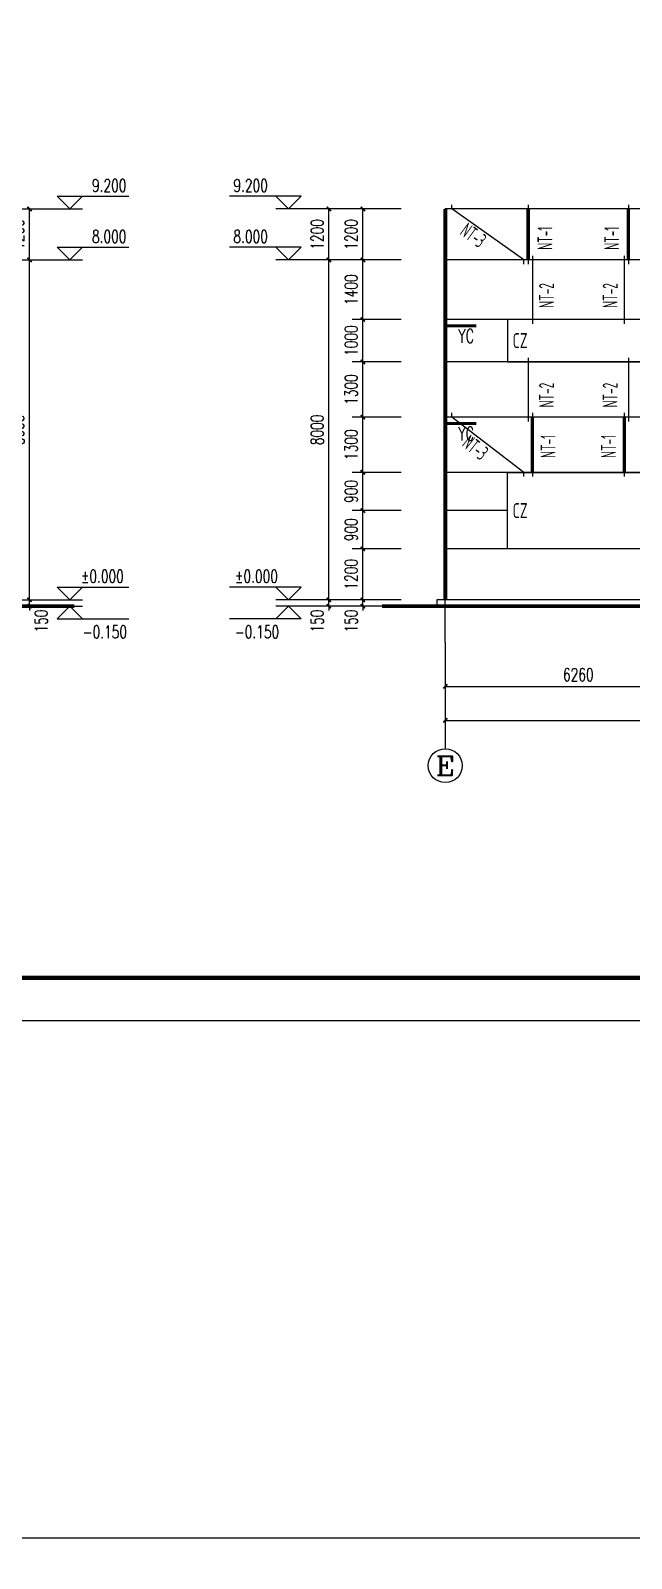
# Model space of a CAD drawing. Extents: x -17471 to 313636, y -71590 to 757901.
# Drawn here: x 224024 to 238164, y 471065 to 507032 of the extents above; entities that cross this region are included whole.
import ezdxf
from ezdxf.enums import TextEntityAlignment as Align

# ---------------------------------------------------------------- set-up
doc = ezdxf.new("R2010")
doc.units = 0
doc.header["$LTSCALE"] = 1000
doc.header["$MEASUREMENT"] = 0
for name, color, linetype in [('3T_WOOD', 21, 'Continuous'), ('AXIS', 3, 'Continuous'), ('AXIS_TEXT', 7, 'Continuous'), ('DIM_ELEV', 3, 'Continuous'), ('DOTE', 1, 'Continuous'), ('PUB_DIM', 3, 'Continuous'), ('PUB_TEXT', 7, 'Continuous'), ('PUB_TITLE', 4, 'Continuous'), ('WALL', 9, 'Continuous')]:
    doc.layers.add(name, color=color, linetype=linetype)
doc.styles.add('_SIMPLEX', font='sysz.shx', dxfattribs={"width": 0.8, "bigfont": 'syfs.shx'})
doc.styles.add('_TCH_AXIS', font='COMPLEX', dxfattribs={"bigfont": 'GBCBIG'})
doc.styles.add('_TCH_DIM', font='SIMPLEX', dxfattribs={"bigfont": 'GBCBIG'})
doc.styles.add('_TCH_DIM_T3', font='SIMPLEX', dxfattribs={"width": 0.705882, "bigfont": 'GBCBIG'})
doc.styles.add('COMPLEX', font='COMPLEX')
doc.styles.add('TSSD_REIN', font='Tssdeng.shx', dxfattribs={"width": 0.7, "bigfont": 'hztxt.shx'})
doc.dimstyles.new('_TCH_ARCH&&100', dxfattribs={"dimtxt": 297.5, "dimasz": 100, "dimexe": 250, "dimexo": 300, "dimgap": 126.25, "dimtad": 1, "dimdec": 0, "dimzin": 0, "dimdsep": 46, "dimtxsty": '_TCH_DIM_T3', "dimblk": 'ARCHTICK', "dimcen": 0.09, "dimclrt": 7, "dimazin": 2, "dimtfac": 1, "dimtdec": 0, "dimtix": 1, "dimtmove": 2, "dimatfit": 3, "dimfxl": 0, "dimtolj": 1, "dimtzin": 0, "dimarcsym": 0})

# ---------------------------------------------------------------- blocks, each defined once
blk = doc.blocks.new('_ArchTick')
at = {"color": 0, "linetype": 'ByBlock', "const_width": 0.4}
blk.add_lwpolyline([(-0.5, -0.5), (0.5, 0.5)], dxfattribs=at)
blk = doc.blocks.new('*D1541')
at = {"layer": 'AXIS', "color": 0, "lineweight": -2, "transparency": 16777216}
for p, q in [((233784, 492332), (233784, 491344)), ((240044, 492332), (240044, 491344)), ((233784, 491594), (240044, 491594))]:
    blk.add_line(p, q, dxfattribs=at)
at = {"layer": 'Defpoints', "color": 0, "transparency": 16777216}
for p in [(233784, 492632), (240044, 492632), (240044, 491594)]:
    blk.add_point(p, dxfattribs=at)
at = {"layer": 'AXIS', "color": 0, "lineweight": -2, "transparency": 16777216, "xscale": 100, "yscale": 100, "zscale": 100, "rotation": 180}
blk.add_blockref('_ArchTick', (233784, 491594), dxfattribs=at)
at = {"layer": 'AXIS', "color": 0, "lineweight": -2, "transparency": 16777216, "xscale": 100, "yscale": 100, "zscale": 100}
blk.add_blockref('_ArchTick', (240044, 491594), dxfattribs=at)
at = {"layer": 'AXIS', "color": 7, "transparency": 16777216, "insert": (236914, 491869), "char_height": 297.5, "attachment_point": 5, "style": '_TCH_DIM_T3'}
blk.add_mtext('\\A1;6260', dxfattribs=at)
blk = doc.blocks.new('*D1542')
at = {"layer": 'Defpoints', "color": 0, "transparency": 16777216}
for p in [(231844, 493632), (233044, 493632), (233044, 493482)]:
    blk.add_point(p, dxfattribs=at)
at = {"layer": 'PUB_DIM', "color": 0, "lineweight": -2, "transparency": 16777216}
for p, q in [((232744, 493632), (231594, 493632)), ((232744, 493482), (231594, 493482)), ((231844, 493632), (231844, 493732)), ((231844, 493482), (231844, 493632)), ((231844, 493482), (231844, 493382))]:
    blk.add_line(p, q, dxfattribs=at)
at = {"layer": 'PUB_DIM', "color": 0, "lineweight": -2, "transparency": 16777216, "xscale": 100, "yscale": 100, "zscale": 100}
for p, rotation in [((231844, 493632), 270), ((231844, 493482), 90)]:
    blk.add_blockref('_ArchTick', p, dxfattribs=dict(at, rotation=rotation))
at = {"layer": 'PUB_DIM', "color": 7, "transparency": 16777216, "insert": (231569, 493132), "char_height": 297.5, "attachment_point": 5, "rotation": 90, "style": '_TCH_DIM_T3'}
blk.add_mtext('\\A1;150', dxfattribs=at)
blk = doc.blocks.new('*D1543')
at = {"layer": 'Defpoints', "color": 0, "transparency": 16777216}
for p in [(231844, 494832), (233044, 494832), (233044, 493632)]:
    blk.add_point(p, dxfattribs=at)
at = {"layer": 'PUB_DIM', "color": 0, "lineweight": -2, "transparency": 16777216}
for p, q in [((232744, 494832), (231594, 494832)), ((231844, 493632), (231844, 494832)), ((232744, 493632), (231594, 493632))]:
    blk.add_line(p, q, dxfattribs=at)
at = {"layer": 'PUB_DIM', "color": 0, "lineweight": -2, "transparency": 16777216, "xscale": 100, "yscale": 100, "zscale": 100}
for p, rotation in [((231844, 494832), 90), ((231844, 493632), 270)]:
    blk.add_blockref('_ArchTick', p, dxfattribs=dict(at, rotation=rotation))
at = {"layer": 'PUB_DIM', "color": 7, "transparency": 16777216, "insert": (231569, 494232), "char_height": 297.5, "attachment_point": 5, "rotation": 90, "style": '_TCH_DIM_T3'}
blk.add_mtext('\\A1;1200', dxfattribs=at)
blk = doc.blocks.new('*D1544')
at = {"layer": 'Defpoints', "color": 0, "transparency": 16777216}
for p in [(231844, 495732), (233044, 495732), (233044, 494832)]:
    blk.add_point(p, dxfattribs=at)
at = {"layer": 'PUB_DIM', "color": 0, "lineweight": -2, "transparency": 16777216}
for p, q in [((232744, 495732), (231594, 495732)), ((231844, 494832), (231844, 495732)), ((232744, 494832), (231594, 494832))]:
    blk.add_line(p, q, dxfattribs=at)
at = {"layer": 'PUB_DIM', "color": 0, "lineweight": -2, "transparency": 16777216, "xscale": 100, "yscale": 100, "zscale": 100}
for p, rotation in [((231844, 495732), 90), ((231844, 494832), 270)]:
    blk.add_blockref('_ArchTick', p, dxfattribs=dict(at, rotation=rotation))
at = {"layer": 'PUB_DIM', "color": 7, "transparency": 16777216, "insert": (231569, 495282), "char_height": 297.5, "attachment_point": 5, "rotation": 90, "style": '_TCH_DIM_T3'}
blk.add_mtext('\\A1;900', dxfattribs=at)
blk = doc.blocks.new('*D1545')
at = {"layer": 'Defpoints', "color": 0, "transparency": 16777216}
for p in [(231844, 496632), (233044, 496632), (233044, 495732)]:
    blk.add_point(p, dxfattribs=at)
at = {"layer": 'PUB_DIM', "color": 0, "lineweight": -2, "transparency": 16777216}
for p, q in [((232744, 496632), (231594, 496632)), ((231844, 495732), (231844, 496632)), ((232744, 495732), (231594, 495732))]:
    blk.add_line(p, q, dxfattribs=at)
at = {"layer": 'PUB_DIM', "color": 0, "lineweight": -2, "transparency": 16777216, "xscale": 100, "yscale": 100, "zscale": 100}
for p, rotation in [((231844, 496632), 90), ((231844, 495732), 270)]:
    blk.add_blockref('_ArchTick', p, dxfattribs=dict(at, rotation=rotation))
at = {"layer": 'PUB_DIM', "color": 7, "transparency": 16777216, "insert": (231569, 496182), "char_height": 297.5, "attachment_point": 5, "rotation": 90, "style": '_TCH_DIM_T3'}
blk.add_mtext('\\A1;900', dxfattribs=at)
blk = doc.blocks.new('*D1546')
at = {"layer": 'Defpoints', "color": 0, "transparency": 16777216}
for p in [(231844, 497932), (233044, 497932), (233044, 496632)]:
    blk.add_point(p, dxfattribs=at)
at = {"layer": 'PUB_DIM', "color": 0, "lineweight": -2, "transparency": 16777216}
for p, q in [((232744, 497932), (231594, 497932)), ((231844, 496632), (231844, 497932)), ((232744, 496632), (231594, 496632))]:
    blk.add_line(p, q, dxfattribs=at)
at = {"layer": 'PUB_DIM', "color": 0, "lineweight": -2, "transparency": 16777216, "xscale": 100, "yscale": 100, "zscale": 100}
for p, rotation in [((231844, 497932), 90), ((231844, 496632), 270)]:
    blk.add_blockref('_ArchTick', p, dxfattribs=dict(at, rotation=rotation))
at = {"layer": 'PUB_DIM', "color": 7, "transparency": 16777216, "insert": (231569, 497282), "char_height": 297.5, "attachment_point": 5, "rotation": 90, "style": '_TCH_DIM_T3'}
blk.add_mtext('\\A1;1300', dxfattribs=at)
blk = doc.blocks.new('*D1547')
at = {"layer": 'Defpoints', "color": 0, "transparency": 16777216}
for p in [(231844, 499232), (233044, 499232), (233044, 497932)]:
    blk.add_point(p, dxfattribs=at)
at = {"layer": 'PUB_DIM', "color": 0, "lineweight": -2, "transparency": 16777216}
for p, q in [((232744, 499232), (231594, 499232)), ((231844, 497932), (231844, 499232)), ((232744, 497932), (231594, 497932))]:
    blk.add_line(p, q, dxfattribs=at)
at = {"layer": 'PUB_DIM', "color": 0, "lineweight": -2, "transparency": 16777216, "xscale": 100, "yscale": 100, "zscale": 100}
for p, rotation in [((231844, 499232), 90), ((231844, 497932), 270)]:
    blk.add_blockref('_ArchTick', p, dxfattribs=dict(at, rotation=rotation))
at = {"layer": 'PUB_DIM', "color": 7, "transparency": 16777216, "insert": (231569, 498582), "char_height": 297.5, "attachment_point": 5, "rotation": 90, "style": '_TCH_DIM_T3'}
blk.add_mtext('\\A1;1300', dxfattribs=at)
blk = doc.blocks.new('*D1548')
at = {"layer": 'Defpoints', "color": 0, "transparency": 16777216}
for p in [(231844, 500232), (233044, 500232), (233044, 499232)]:
    blk.add_point(p, dxfattribs=at)
at = {"layer": 'PUB_DIM', "color": 0, "lineweight": -2, "transparency": 16777216}
for p, q in [((232744, 500232), (231594, 500232)), ((231844, 499232), (231844, 500232)), ((232744, 499232), (231594, 499232))]:
    blk.add_line(p, q, dxfattribs=at)
at = {"layer": 'PUB_DIM', "color": 0, "lineweight": -2, "transparency": 16777216, "xscale": 100, "yscale": 100, "zscale": 100}
for p, rotation in [((231844, 500232), 90), ((231844, 499232), 270)]:
    blk.add_blockref('_ArchTick', p, dxfattribs=dict(at, rotation=rotation))
at = {"layer": 'PUB_DIM', "color": 7, "transparency": 16777216, "insert": (231569, 499732), "char_height": 297.5, "attachment_point": 5, "rotation": 90, "style": '_TCH_DIM_T3'}
blk.add_mtext('\\A1;1000', dxfattribs=at)
blk = doc.blocks.new('*D1549')
at = {"layer": 'Defpoints', "color": 0, "transparency": 16777216}
for p in [(231844, 501632), (233044, 501632), (233044, 500232)]:
    blk.add_point(p, dxfattribs=at)
at = {"layer": 'PUB_DIM', "color": 0, "lineweight": -2, "transparency": 16777216}
for p, q in [((232744, 501632), (231594, 501632)), ((231844, 500232), (231844, 501632)), ((232744, 500232), (231594, 500232))]:
    blk.add_line(p, q, dxfattribs=at)
at = {"layer": 'PUB_DIM', "color": 0, "lineweight": -2, "transparency": 16777216, "xscale": 100, "yscale": 100, "zscale": 100}
for p, rotation in [((231844, 501632), 90), ((231844, 500232), 270)]:
    blk.add_blockref('_ArchTick', p, dxfattribs=dict(at, rotation=rotation))
at = {"layer": 'PUB_DIM', "color": 7, "transparency": 16777216, "insert": (231569, 500932), "char_height": 297.5, "attachment_point": 5, "rotation": 90, "style": '_TCH_DIM_T3'}
blk.add_mtext('\\A1;1400', dxfattribs=at)
blk = doc.blocks.new('*D1550')
at = {"layer": 'Defpoints', "color": 0, "transparency": 16777216}
for p in [(231844, 502832), (233044, 502832), (233044, 501632)]:
    blk.add_point(p, dxfattribs=at)
at = {"layer": 'PUB_DIM', "color": 0, "lineweight": -2, "transparency": 16777216}
for p, q in [((232744, 502832), (231594, 502832)), ((231844, 501632), (231844, 502832)), ((232744, 501632), (231594, 501632))]:
    blk.add_line(p, q, dxfattribs=at)
at = {"layer": 'PUB_DIM', "color": 0, "lineweight": -2, "transparency": 16777216, "xscale": 100, "yscale": 100, "zscale": 100}
for p, rotation in [((231844, 502832), 90), ((231844, 501632), 270)]:
    blk.add_blockref('_ArchTick', p, dxfattribs=dict(at, rotation=rotation))
at = {"layer": 'PUB_DIM', "color": 7, "transparency": 16777216, "insert": (231569, 502232), "char_height": 297.5, "attachment_point": 5, "rotation": 90, "style": '_TCH_DIM_T3'}
blk.add_mtext('\\A1;1200', dxfattribs=at)
blk = doc.blocks.new('*D1551')
at = {"layer": 'Defpoints', "color": 0, "transparency": 16777216}
for p in [(231044, 493632), (233044, 493632), (233044, 493482)]:
    blk.add_point(p, dxfattribs=at)
at = {"layer": 'PUB_DIM', "color": 0, "lineweight": -2, "transparency": 16777216}
for p, q in [((232744, 493632), (230794, 493632)), ((232744, 493482), (230794, 493482)), ((231044, 493632), (231044, 493732)), ((231044, 493482), (231044, 493632)), ((231044, 493482), (231044, 493382))]:
    blk.add_line(p, q, dxfattribs=at)
at = {"layer": 'PUB_DIM', "color": 0, "lineweight": -2, "transparency": 16777216, "xscale": 100, "yscale": 100, "zscale": 100}
for p, rotation in [((231044, 493632), 270), ((231044, 493482), 90)]:
    blk.add_blockref('_ArchTick', p, dxfattribs=dict(at, rotation=rotation))
at = {"layer": 'PUB_DIM', "color": 7, "transparency": 16777216, "insert": (230769, 493132), "char_height": 297.5, "attachment_point": 5, "rotation": 90, "style": '_TCH_DIM_T3'}
blk.add_mtext('\\A1;150', dxfattribs=at)
blk = doc.blocks.new('*D1552')
at = {"layer": 'Defpoints', "color": 0, "transparency": 16777216}
for p in [(231044, 501632), (233044, 501632), (233044, 493632)]:
    blk.add_point(p, dxfattribs=at)
at = {"layer": 'PUB_DIM', "color": 0, "lineweight": -2, "transparency": 16777216}
for p, q in [((232744, 501632), (230794, 501632)), ((231044, 493632), (231044, 501632)), ((232744, 493632), (230794, 493632))]:
    blk.add_line(p, q, dxfattribs=at)
at = {"layer": 'PUB_DIM', "color": 0, "lineweight": -2, "transparency": 16777216, "xscale": 100, "yscale": 100, "zscale": 100}
for p, rotation in [((231044, 501632), 90), ((231044, 493632), 270)]:
    blk.add_blockref('_ArchTick', p, dxfattribs=dict(at, rotation=rotation))
at = {"layer": 'PUB_DIM', "color": 7, "transparency": 16777216, "insert": (230769, 497632), "char_height": 297.5, "attachment_point": 5, "rotation": 90, "style": '_TCH_DIM_T3'}
blk.add_mtext('\\A1;8000', dxfattribs=at)
blk = doc.blocks.new('*D1553')
at = {"layer": 'Defpoints', "color": 0, "transparency": 16777216}
for p in [(231044, 502832), (233044, 502832), (233044, 501632)]:
    blk.add_point(p, dxfattribs=at)
at = {"layer": 'PUB_DIM', "color": 0, "lineweight": -2, "transparency": 16777216}
for p, q in [((232744, 502832), (230794, 502832)), ((231044, 501632), (231044, 502832)), ((232744, 501632), (230794, 501632))]:
    blk.add_line(p, q, dxfattribs=at)
at = {"layer": 'PUB_DIM', "color": 0, "lineweight": -2, "transparency": 16777216, "xscale": 100, "yscale": 100, "zscale": 100}
for p, rotation in [((231044, 502832), 90), ((231044, 501632), 270)]:
    blk.add_blockref('_ArchTick', p, dxfattribs=dict(at, rotation=rotation))
at = {"layer": 'PUB_DIM', "color": 7, "transparency": 16777216, "insert": (230769, 502232), "char_height": 297.5, "attachment_point": 5, "rotation": 90, "style": '_TCH_DIM_T3'}
blk.add_mtext('\\A1;1200', dxfattribs=at)
blk = doc.blocks.new('*D1554')
at = {"layer": 'AXIS', "color": 0, "lineweight": -2, "transparency": 16777216}
for p, q in [((233784, 492332), (233784, 490544)), ((258304, 492332), (258304, 490544)), ((233784, 490794), (258304, 490794))]:
    blk.add_line(p, q, dxfattribs=at)
at = {"layer": 'Defpoints', "color": 0, "transparency": 16777216}
for p in [(233784, 492632), (258304, 492632), (258304, 490794)]:
    blk.add_point(p, dxfattribs=at)
at = {"layer": 'AXIS', "color": 0, "lineweight": -2, "transparency": 16777216, "xscale": 100, "yscale": 100, "zscale": 100, "rotation": 180}
blk.add_blockref('_ArchTick', (233784, 490794), dxfattribs=at)
at = {"layer": 'AXIS', "color": 0, "lineweight": -2, "transparency": 16777216, "xscale": 100, "yscale": 100, "zscale": 100}
blk.add_blockref('_ArchTick', (258304, 490794), dxfattribs=at)
at = {"layer": 'AXIS', "color": 7, "transparency": 16777216, "insert": (246044, 491069), "char_height": 297.5, "attachment_point": 5, "style": '_TCH_DIM_T3'}
blk.add_mtext('\\A1;24520', dxfattribs=at)
blk = doc.blocks.new('*D1564')
at = {"layer": 'Defpoints', "color": 0, "transparency": 16777216}
for p in [(221999, 493632), (221999, 493482), (223999, 493632)]:
    blk.add_point(p, dxfattribs=at)
at = {"layer": 'PUB_DIM', "color": 0, "lineweight": -2, "transparency": 16777216}
for p, q in [((222299, 493632), (224249, 493632)), ((222299, 493482), (224249, 493482)), ((223999, 493632), (223999, 493732)), ((223999, 493482), (223999, 493632)), ((223999, 493482), (223999, 493382))]:
    blk.add_line(p, q, dxfattribs=at)
at = {"layer": 'PUB_DIM', "color": 0, "lineweight": -2, "transparency": 16777216, "xscale": 100, "yscale": 100, "zscale": 100}
for p, rotation in [((223999, 493632), 270), ((223999, 493482), 90)]:
    blk.add_blockref('_ArchTick', p, dxfattribs=dict(at, rotation=rotation))
at = {"layer": 'PUB_DIM', "color": 7, "transparency": 16777216, "insert": (224274, 493132), "char_height": 297.5, "attachment_point": 5, "rotation": 90, "style": '_TCH_DIM_T3'}
blk.add_mtext('\\A1;150', dxfattribs=at)
blk = doc.blocks.new('*D1565')
at = {"layer": 'Defpoints', "color": 0, "transparency": 16777216}
for p in [(221999, 501632), (223999, 501632), (221999, 493632)]:
    blk.add_point(p, dxfattribs=at)
at = {"layer": 'PUB_DIM', "color": 0, "lineweight": -2, "transparency": 16777216}
for p, q in [((222299, 501632), (224249, 501632)), ((223999, 493632), (223999, 501632)), ((222299, 493632), (224249, 493632))]:
    blk.add_line(p, q, dxfattribs=at)
at = {"layer": 'PUB_DIM', "color": 0, "lineweight": -2, "transparency": 16777216, "xscale": 100, "yscale": 100, "zscale": 100}
for p, rotation in [((223999, 501632), 90), ((223999, 493632), 270)]:
    blk.add_blockref('_ArchTick', p, dxfattribs=dict(at, rotation=rotation))
at = {"layer": 'PUB_DIM', "color": 7, "transparency": 16777216, "insert": (223724, 497632), "char_height": 297.5, "attachment_point": 5, "rotation": 90, "style": '_TCH_DIM_T3'}
blk.add_mtext('\\A1;8000', dxfattribs=at)
blk = doc.blocks.new('*D1566')
at = {"layer": 'Defpoints', "color": 0, "transparency": 16777216}
for p in [(221999, 502832), (223999, 502832), (221999, 501632)]:
    blk.add_point(p, dxfattribs=at)
at = {"layer": 'PUB_DIM', "color": 0, "lineweight": -2, "transparency": 16777216}
for p, q in [((222299, 502832), (224249, 502832)), ((223999, 501632), (223999, 502832)), ((222299, 501632), (224249, 501632))]:
    blk.add_line(p, q, dxfattribs=at)
at = {"layer": 'PUB_DIM', "color": 0, "lineweight": -2, "transparency": 16777216, "xscale": 100, "yscale": 100, "zscale": 100}
for p, rotation in [((223999, 502832), 90), ((223999, 501632), 270)]:
    blk.add_blockref('_ArchTick', p, dxfattribs=dict(at, rotation=rotation))
at = {"layer": 'PUB_DIM', "color": 7, "transparency": 16777216, "insert": (223724, 502232), "char_height": 297.5, "attachment_point": 5, "rotation": 90, "style": '_TCH_DIM_T3'}
blk.add_mtext('\\A1;1200', dxfattribs=at)
blk = doc.blocks.new('_AXISO')
blk.add_circle((0, 0), 0.5)
at = {"layer": 'AXIS_TEXT', "style": 'COMPLEX', "width": 1.041667}
blk.add_attdef('A', text='', height=0.56, dxfattribs=at).set_placement((-0.25, -0.28), (0.25, -0.28), align=Align.FIT)

msp = doc.modelspace()

# ---------------------------------------------------------------- linework, layer by layer
for p, q in [((235733.8, 502931.6), (235733.8, 501531.6)), ((238093.8, 502931.6), (238093.8, 501531.6)), ((235833.8, 501731.6), (235833.8, 500131.6)), ((237993.8, 501731.6), (237993.8, 500131.6)), ((235733.8, 499331.6), (235733.8, 497831.6)), ((238093.8, 499331.6), (238093.8, 497831.6)), ((235833.8, 498031.6), (235833.8, 496531.6)), ((237993.8, 498031.6), (237993.8, 496531.6)), ((258503.8, 493631.6), (233583.8, 493631.6)), ((233583.8, 493631.6), (233583.8, 493481.6))]:
    msp.add_line(p, q)
at = {"color": 3, "const_width": 100}
msp.add_lwpolyline([(233783.8, 493631.6), (233783.8, 502831.6)], dxfattribs=at)
for points in [[(235633.8, 501531.6), (235633.8, 501631.6), (233933.8, 502831.6), (233933.8, 502931.6)], [(235633.8, 496531.6), (235633.8, 496631.6), (233933.8, 497931.6), (233933.8, 498031.6)]]:
    msp.add_lwpolyline(points)
at = {"const_width": 80}
for points in [[(235733.8, 501631.6), (235733.8, 502831.6)], [(238093.8, 501631.6), (238093.8, 502831.6)], [(235833.8, 496631.6), (235833.8, 497931.6)], [(237993.8, 496631.6), (237993.8, 497931.6)], [(225056.7, 493481.6), (195245.3, 493481.6)], [(262101.9, 493481.6), (232290.5, 493481.6)]]:
    msp.add_lwpolyline(points, dxfattribs=at)
at = {"color": 2}
for points in [[(256843.8, 500231.6), (235243.8, 500231.6), (235243.8, 499231.6), (256843.8, 499231.6)], [(235243.8, 496631.6), (238843.8, 496631.6), (238843.8, 494831.6), (235243.8, 494831.6)]]:
    msp.add_lwpolyline(points, close=True, dxfattribs=at)
at = {"layer": '3T_WOOD'}
for p, q in [((258303.8, 502831.6), (233783.8, 502831.6)), ((258303.8, 501631.6), (233783.8, 501631.6)), ((258303.8, 500231.6), (233783.8, 500231.6)), ((258303.8, 499231.6), (233783.8, 499231.6)), ((258303.8, 497931.6), (233783.8, 497931.6)), ((258303.8, 496631.6), (233783.8, 496631.6)), ((235243.8, 495731.6), (233783.8, 495731.6)), ((258303.8, 494831.6), (233783.8, 494831.6))]:
    msp.add_line(p, q, dxfattribs=at)
at = {"layer": 'AXIS'}
msp.add_line((233783.8, 492631.6), (233783.8, 490127.4), dxfattribs=at)
at = {"layer": 'DIM_ELEV'}
for p, q in [((224248.5, 502831.6), (225248.5, 502831.6)), ((224948.5, 502831.6), (224648.5, 503131.6)), ((224648.5, 503131.6), (226340.5, 503131.6)), ((224948.5, 502831.6), (225248.5, 503131.6)), ((230393.8, 503131.6), (228701.8, 503131.6)), ((230093.8, 502831.6), (229793.8, 503131.6)), ((230793.8, 502831.6), (229793.8, 502831.6)), ((230093.8, 502831.6), (230393.8, 503131.6)), ((224948.5, 501631.6), (224648.5, 501931.6)), ((224648.5, 501931.6), (226340.5, 501931.6)), ((224948.5, 501631.6), (225248.5, 501931.6)), ((230393.8, 501931.6), (228701.8, 501931.6)), ((230093.8, 501631.6), (229793.8, 501931.6)), ((230093.8, 501631.6), (230393.8, 501931.6)), ((224248.5, 501631.6), (225248.5, 501631.6)), ((230793.8, 501631.6), (229793.8, 501631.6)), ((224948.5, 493631.6), (224648.5, 493931.6)), ((224648.5, 493931.6), (226340.5, 493931.6)), ((224948.5, 493631.6), (225248.5, 493931.6)), ((230393.8, 493931.6), (228701.8, 493931.6)), ((230093.8, 493631.6), (229793.8, 493931.6)), ((230093.8, 493631.6), (230393.8, 493931.6)), ((224248.5, 493631.6), (225248.5, 493631.6)), ((224248.5, 493481.6), (225248.5, 493481.6)), ((224948.5, 493481.6), (224648.5, 493181.6)), ((224948.5, 493481.6), (225248.5, 493181.6)), ((230793.8, 493631.6), (229793.8, 493631.6)), ((230093.8, 493481.6), (229793.8, 493181.6)), ((230793.8, 493481.6), (229793.8, 493481.6)), ((230093.8, 493481.6), (230393.8, 493181.6)), ((224648.5, 493181.6), (226340.5, 493181.6)), ((230393.8, 493181.6), (228701.8, 493181.6))]:
    msp.add_line(p, q, dxfattribs=at)
at = {"layer": 'DOTE'}
msp.add_line((233783.8, 492631.6), (233783.8, 502831.6), dxfattribs=at)
at = {"layer": 'PUB_TITLE'}
for points in [[(187535.9, 483730.5), (313635.9, 483730.5), (313635.9, 543130.5), (187535.9, 543130.5)], [(187535.9, 412140.5), (313635.9, 412140.5), (313635.9, 471540.5), (187535.9, 471540.5)]]:
    msp.add_lwpolyline(points, close=True, dxfattribs=at)
at = {"layer": 'PUB_TITLE', "const_width": 100}
msp.add_lwpolyline([(190035.9, 484730.5), (312635.9, 484730.5), (312635.9, 542130.5), (190035.9, 542130.5)], close=True, dxfattribs=at)
at = {"layer": 'WALL', "color": 181, "const_width": 66.7}
for points in [[(233783.8, 500081.6), (234517.7, 500081.6)], [(233783.8, 497781.6), (234517.7, 497781.6)]]:
    msp.add_lwpolyline(points, dxfattribs=at)

# ---------------------------------------------------------------- block references
at = {"layer": 'AXIS'}
ref = msp.add_blockref('_AXISO', (233783.8, 489727.4), dxfattribs=dict(at, xscale=800, yscale=800, zscale=800))
ref.add_attrib('A', 'E', dxfattribs={"layer": 'AXIS_TEXT', "height": 452.5, "style": '_TCH_AXIS', "width": 1.3125}).set_placement((233557.5, 489501.1), (234010.1, 489501.1), align=Align.FIT)

# ---------------------------------------------------------------- texts
at = {"color": 3, "linetype": 'ByBlock', "style": '_SIMPLEX', "width": 0.65}
for s, rotation, p in [('NT-3', 323.71567, (234104.9, 502245.3, 1176.6)), ('NT-1', 90, (236304.2, 501869)), ('NT-1', 90, (237873.4, 501869)), ('NT-2', 90, (236339.9, 500502)), ('NT-2', 90, (237837.7, 500502)), ('NT-2', 90, (236339.9, 498157.5)), ('NT-2', 90, (237837.7, 498157.5)), ('NT-3', 321.69134, (234154.5, 497260.4, 1176.6)), ('NT-1', 90, (236378, 496969)), ('NT-1', 90, (237799.6, 496969))]:
    msp.add_text(s, height=350, rotation=rotation, dxfattribs=at).set_placement(p)
at = {"color": 7, "style": '_TCH_AXIS', "width": 0.705882}
for p in [(234088, 499681.1), (234088, 497381.1)]:
    msp.add_text('YC', height=318.75, dxfattribs=at).set_placement(p)
at = {"layer": 'PUB_TEXT'}
for s, height, style, width, p in [('9.200', 297.5, '_TCH_DIM', 0.705882, (225470.5, 503236.6)), ('9.200', 297.5, '_TCH_DIM', 0.705882, (228797.8, 503236.6)), ('8.000', 297.5, '_TCH_DIM', 0.705882, (225470.5, 502036.6)), ('8.000', 297.5, '_TCH_DIM', 0.705882, (228797.8, 502036.6)), ('CZ', 350, 'TSSD_REIN', 0.7, (235369.4, 499559.9)), ('CZ', 350, 'TSSD_REIN', 0.7, (235369.4, 495557.2)), ('%%P0.000', 297.5, '_TCH_DIM', 0.705882, (225210.5, 494036.6)), ('%%P0.000', 297.5, '_TCH_DIM', 0.705882, (228836.8, 494036.6)), ('-0.150', 297.5, '_TCH_DIM', 0.705882, (225250.5, 492726.6)), ('-0.150', 297.5, '_TCH_DIM', 0.705882, (228830.8, 492726.6))]:
    msp.add_text(s, height=height, dxfattribs=dict(at, style=style, width=width)).set_placement(p)

# ---------------------------------------------------------------- dimensions: what is measured, and where the dimension line sits
at = {"layer": 'AXIS'}
for p2, distance, picture, middle in [((240043.8, 492631.6), -1037.5, '*D1541', (236913.8, 491869.1)), ((258303.8, 492631.6), -1837.5, '*D1554', (246043.8, 491069.1))]:
    dim = msp.add_aligned_dim(p1=(233783.8, 492631.6), p2=p2, distance=distance, dimstyle='_TCH_ARCH&&100', dxfattribs=at)
    dim.commit()
    dim.dimension.update_dxf_attribs({"geometry": picture, "text_midpoint": middle})
at = {"layer": 'PUB_DIM'}
for p1, p2, distance, picture, middle in [((221998.5, 501631.6), (221998.5, 502831.6), -2000, '*D1566', (223723.5, 502231.6)), ((233043.8, 501631.6), (233043.8, 502831.6), 2000, '*D1553', (230768.8, 502231.6)), ((233043.8, 501631.6), (233043.8, 502831.6), 1200, '*D1550', (231568.8, 502231.6)), ((221998.5, 493631.6), (221998.5, 501631.6), -2000, '*D1565', (223723.5, 497631.6)), ((233043.8, 493631.6), (233043.8, 501631.6), 2000, '*D1552', (230768.8, 497631.6)), ((233043.8, 500231.6), (233043.8, 501631.6), 1200, '*D1549', (231568.8, 500931.6)), ((233043.8, 499231.6), (233043.8, 500231.6), 1200, '*D1548', (231568.8, 499731.6)), ((233043.8, 497931.6), (233043.8, 499231.6), 1200, '*D1547', (231568.8, 498581.6)), ((233043.8, 496631.6), (233043.8, 497931.6), 1200, '*D1546', (231568.8, 497281.6)), ((233043.8, 495731.6), (233043.8, 496631.6), 1200, '*D1545', (231568.8, 496181.6)), ((233043.8, 494831.6), (233043.8, 495731.6), 1200, '*D1544', (231568.8, 495281.6)), ((233043.8, 493631.6), (233043.8, 494831.6), 1200, '*D1543', (231568.8, 494231.6))]:
    dim = msp.add_aligned_dim(p1=p1, p2=p2, distance=distance, dimstyle='_TCH_ARCH&&100', dxfattribs=at)
    dim.commit()
    dim.dimension.update_dxf_attribs({"geometry": picture, "text_midpoint": middle})
for base, p1, p2, picture, middle in [((223998.5, 493631.6), (221998.5, 493481.6), (221998.5, 493631.6), '*D1564', (224273.5, 493131.6)), ((231043.8, 493631.6), (233043.8, 493481.6), (233043.8, 493631.6), '*D1551', (230768.8, 493131.6)), ((231843.8, 493631.6), (233043.8, 493481.6), (233043.8, 493631.6), '*D1542', (231568.8, 493131.6))]:
    dim = msp.add_linear_dim(base=base, p1=p1, p2=p2, angle=90, dimstyle='_TCH_ARCH&&100', dxfattribs=at)
    dim.commit()
    dim.dimension.update_dxf_attribs({"geometry": picture, "text_midpoint": middle, "dimtype": 129})

doc.saveas('drawing.dxf')
